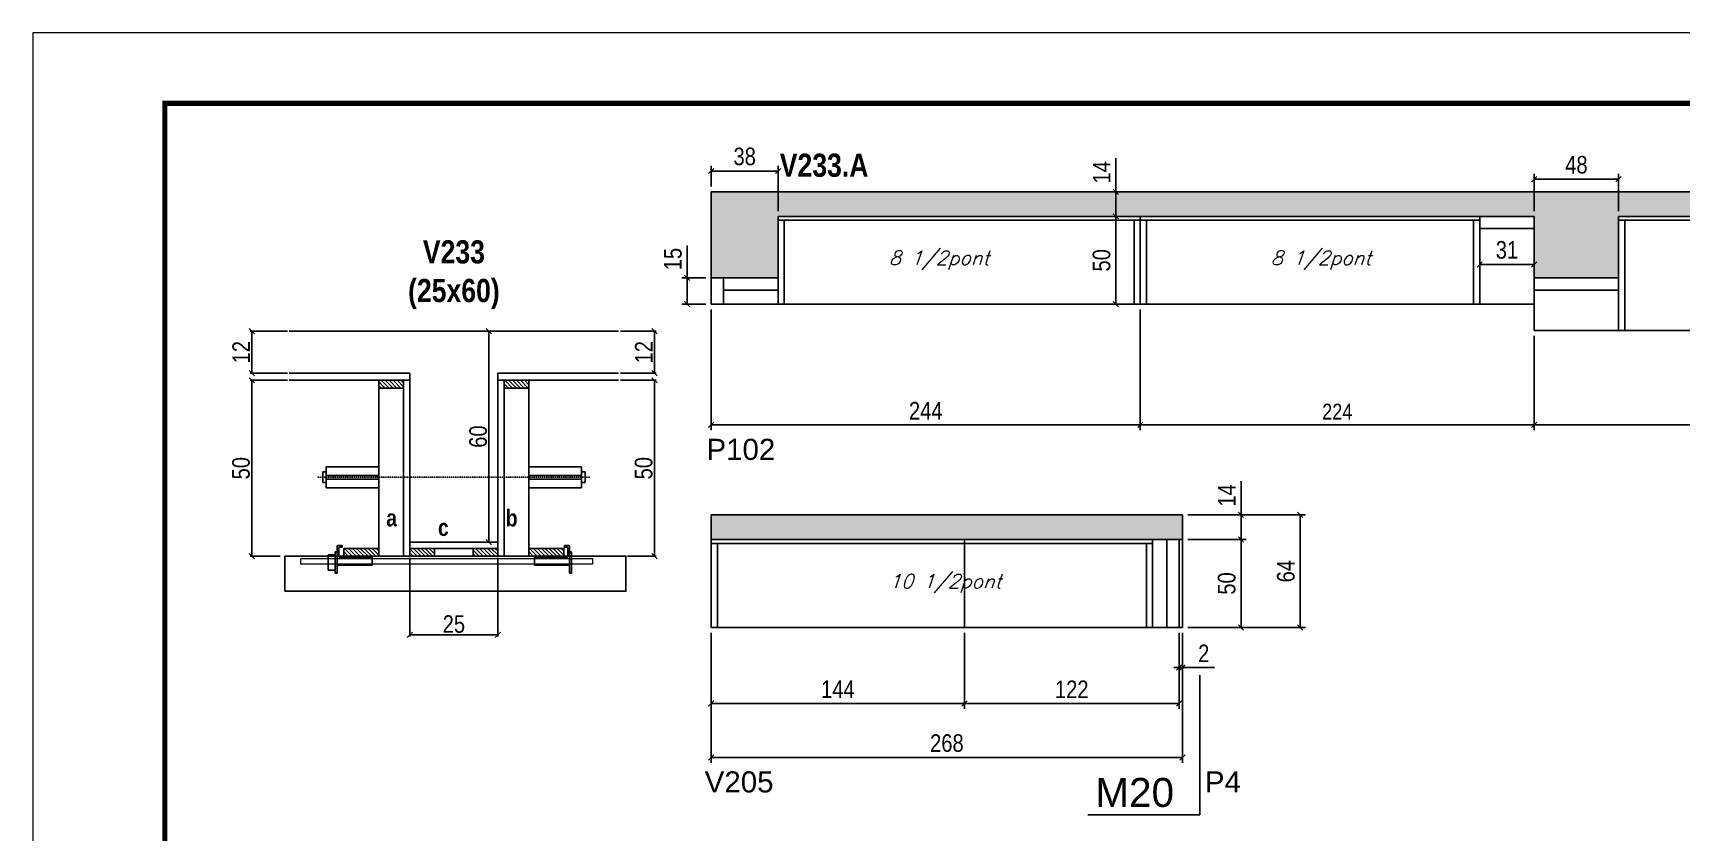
# Model space of a CAD drawing. Extents: x 2603 to 22413, y 1253 to 30260.
# Drawn here: x 7358 to 8295, y 17929 to 18383 of the extents above; entities that cross this region are included whole.
import ezdxf

# ---------------------------------------------------------------- set-up
doc = ezdxf.new("R2010")
doc.units = 0
doc.linetypes.add('DASHED', pattern=[0.75, 0.5, -0.25])
doc.linetypes.add('HIDDEN', pattern=[0.375, 0.25, -0.125])
for name, color, linetype in [('5', 5, 'Continuous'), ('barrote', 251, 'Continuous'), ('COTA', 241, 'Continuous'), ('detalhes', 4, 'Continuous'), ('NOMENCLATURA', 7, 'Continuous'), ('Painéis', 200, 'Continuous'), ('presilha', 1, 'Continuous'), ('SARR_2.2x10', 60, 'Continuous'), ('SARR_2.2x7', 40, 'Continuous'), ('SARR_3.5x7', 81, 'Continuous'), ('TENSOR', 3, 'Continuous'), ('texto', 7, 'Continuous')]:
    doc.layers.add(name, color=color, linetype=linetype)
for name, color, linetype, lineweight in [('CONCRETO', 251, 'Continuous', 25), ('Folhas', 255, 'Continuous', 9), ('SARRAFO DE PRESSAO', 251, 'DASHED', 9), ('SCO-___-LAJ', 2, 'Continuous', 0)]:
    doc.layers.add(name, color=color, linetype=linetype, lineweight=lineweight)
doc.styles.add('COTA TECNICA', font='techl___.ttf', dxfattribs={"height": 10})
doc.styles.add('COTA TECNICA 2X', font='techl___.ttf', dxfattribs={"height": 10})
doc.styles.add('COTA TECNICA-50', font='techl___.ttf', dxfattribs={"height": 9})
doc.styles.add('Romans', font='romans.shx')
doc.styles.get("Standard").update_dxf_attribs({"font": 'arial.ttf'})
doc.styles.add('TECNICA', font='techb___.ttf', dxfattribs={"height": 10})
doc.dimstyles.new('COTA PAINEL-50', dxfattribs={"dimtxt": 9, "dimasz": 3, "dimexe": 3, "dimexo": 3, "dimgap": 3, "dimtad": 1, "dimdec": 1, "dimzin": 12, "dimdsep": 46, "dimtxsty": 'COTA TECNICA-50', "dimblk1": 'OBLIQUE', "dimblk2": 'OBLIQUE', "dimsah": 1, "dimcen": 0.9, "dimclrd": 4, "dimclre": 4, "dimclrt": 240, "dimadec": 1, "dimazin": 3, "dimtfac": 1, "dimtdec": 1, "dimtmove": 0, "dimatfit": 3, "dimfxl": 1, "dimtolj": 1, "dimtzin": 12, "dimarcsym": 0})
doc.dimstyles.new('PAINEL', dxfattribs={"dimtxt": 10, "dimasz": 3, "dimexe": 3, "dimexo": 3, "dimgap": 3, "dimtad": 1, "dimdec": 1, "dimzin": 12, "dimdsep": 46, "dimtxsty": 'COTA TECNICA', "dimblk1": 'OBLIQUE', "dimblk2": 'OBLIQUE', "dimsah": 1, "dimcen": 0.9, "dimclrd": 4, "dimclre": 4, "dimclrt": 240, "dimadec": 1, "dimazin": 3, "dimtfac": 1, "dimtdec": 1, "dimtmove": 0, "dimatfit": 3, "dimfxl": 1, "dimtolj": 1, "dimtzin": 12, "dimarcsym": 0})
doc.dimstyles.new('SECAO', dxfattribs={"dimscale": 0.333333, "dimtxt": 5, "dimasz": 9, "dimexe": 3, "dimexo": 3, "dimgap": 3, "dimtad": 1, "dimdec": 1, "dimlfac": 0.5, "dimzin": 12, "dimdsep": 46, "dimtxsty": 'COTA TECNICA 2X', "dimblk1": 'OBLIQUE', "dimblk2": 'OBLIQUE', "dimsah": 1, "dimcen": 0.9, "dimclrd": 4, "dimclre": 4, "dimclrt": 240, "dimadec": 1, "dimazin": 3, "dimtfac": 1, "dimtdec": 1, "dimtmove": 0, "dimatfit": 3, "dimfxl": 1, "dimtolj": 1, "dimtzin": 12, "dimarcsym": 0})

# ---------------------------------------------------------------- blocks, each defined once
blk = doc.blocks.new('9999999999')
at = {"layer": 'Folhas'}
blk.add_lwpolyline([(98138.98, 34190.21), (99623.98, 34190.21), (99623.98, 35240.21), (98138.98, 35240.21)], close=True, dxfattribs=at)
at = {"layer": 'Folhas', "color": 30, "const_width": 3}
blk.add_lwpolyline([(98213.98, 34230.21), (99583.98, 34230.21), (99583.98, 35200.21), (98213.98, 35200.21)], close=True, dxfattribs=at)
blk = doc.blocks.new('PRESILHA METÁLICA 1')
at = {"layer": 'presilha'}
for p, q in [((6, 15.5), (7.5, 15.5)), ((6, -2.5), (6, 15.5)), ((7.5, 10.6), (7.5, 19.9)), ((7.5, 15.5), (7.5, -2.5)), ((12, 21), (8.6, 21)), ((9, 11.6), (9, 18.9)), ((12, 19.5), (9.6, 19.5)), ((12, 21), (12, 19.5)), ((0, 13), (6, 13)), ((0, 13), (0, 0)), ((6, 0), (0, 0)), ((6, 13), (6, 0)), ((37.5, 4.1), (7.5, 4.1)), ((37.5, 11), (9.6, 11)), ((37.5, 11), (37.5, 4.1)), ((7.5, -2.5), (6, -2.5))]:
    blk.add_line(p, q, dxfattribs=at)
for centre, radius, start, end in [((8.6, 19.9), 1.14, 90, 180), ((9.6, 18.9), 0.57, 90, 180), ((9.6, 11.6), 0.57, 180, 270)]:
    blk.add_arc(centre, radius, start, end, dxfattribs=at)
blk = doc.blocks.new('PRESILHA METÁLICA 2')
at = {"layer": 'presilha'}
for p, q in [((-5.2, 23.5), (-5.2, 22)), ((-5.2, 23.5), (-1.9, 23.5)), ((-5.2, 22), (-2.8, 22)), ((-2.2, 14.1), (-2.2, 21.4)), ((0.8, 18), (-0.8, 18)), ((-0.8, 18), (-0.8, 0)), ((-0.8, 14.6), (-0.8, 22.4)), ((0.8, 0), (0.8, 18)), ((-30.8, 13.5), (-30.8, 6.6)), ((-30.8, 13.5), (-2.8, 13.5)), ((-30.8, 6.6), (-0.8, 6.6)), ((-0.8, 0), (0.8, 0))]:
    blk.add_line(p, q, dxfattribs=at)
for centre, radius, start, end in [((-2.8, 21.4), 0.57, 0, 90), ((-2.8, 14.1), 0.57, 270, 0), ((-1.9, 22.4), 1.14, 0, 90)]:
    blk.add_arc(centre, radius, start, end, dxfattribs=at)
blk = doc.blocks.new('_Oblique')
at = {"color": 0, "linetype": 'ByBlock', "lineweight": -2}
blk.add_line((-0.5, -0.5), (0.5, 0.5), dxfattribs=at)
blk = doc.blocks.new('*D376')
at = {"layer": 'COTA', "color": 4, "lineweight": -2, "transparency": 16777216}
for p, q in [((7692.05, 18185.8), (7712.4, 18185.8)), ((7711.4, 18185.8), (7711.4, 18085.8)), ((7696.16, 18085.8), (7712.4, 18085.8))]:
    blk.add_line(p, q, dxfattribs=at)
at = {"layer": 'Defpoints', "color": 0, "transparency": 16777216}
for p in [(7691.05, 18185.8), (7695.16, 18085.8), (7711.4, 18085.8)]:
    blk.add_point(p, dxfattribs=at)
at = {"layer": 'COTA', "color": 4, "lineweight": -2, "transparency": 16777216, "xscale": 3, "yscale": 3, "zscale": 3}
for p, rotation in [((7711.4, 18185.8), 90), ((7711.4, 18085.8), 270)]:
    blk.add_blockref('_Oblique', p, dxfattribs=dict(at, rotation=rotation))
at = {"layer": 'COTA', "color": 240, "transparency": 16777216, "insert": (7705.29, 18135.8), "char_height": 10, "attachment_point": 5, "rotation": 90, "style": 'COTA TECNICA 2X'}
blk.add_mtext('\\A1;50', dxfattribs=at)
blk = doc.blocks.new('*D377')
at = {"layer": 'COTA', "color": 4, "lineweight": -2, "transparency": 16777216}
for p, q in [((7692.05, 18213.8), (7712.4, 18213.8)), ((7711.4, 18189.8), (7711.4, 18213.8)), ((7692.05, 18189.8), (7712.4, 18189.8))]:
    blk.add_line(p, q, dxfattribs=at)
at = {"layer": 'Defpoints', "color": 0, "transparency": 16777216}
for p in [(7691.05, 18213.8), (7711.4, 18213.8), (7691.05, 18189.8)]:
    blk.add_point(p, dxfattribs=at)
at = {"layer": 'COTA', "color": 4, "lineweight": -2, "transparency": 16777216, "xscale": 3, "yscale": 3, "zscale": 3}
for p, rotation in [((7711.4, 18213.8), 90), ((7711.4, 18189.8), 270)]:
    blk.add_blockref('_Oblique', p, dxfattribs=dict(at, rotation=rotation))
at = {"layer": 'COTA', "color": 240, "transparency": 16777216, "insert": (7705.34, 18201.8), "char_height": 10, "attachment_point": 5, "rotation": 90, "style": 'COTA TECNICA 2X'}
blk.add_mtext('\\A1;12', dxfattribs=at)
blk = doc.blocks.new('*D378')
at = {"layer": 'COTA', "color": 4, "lineweight": -2, "transparency": 16777216}
for p, q in [((7502.65, 18185.8), (7481.43, 18185.8)), ((7482.43, 18185.8), (7482.43, 18085.8)), ((7498.54, 18085.8), (7481.43, 18085.8))]:
    blk.add_line(p, q, dxfattribs=at)
at = {"layer": 'Defpoints', "color": 0, "transparency": 16777216}
for p in [(7503.65, 18185.8), (7482.43, 18085.8), (7499.54, 18085.8)]:
    blk.add_point(p, dxfattribs=at)
at = {"layer": 'COTA', "color": 4, "lineweight": -2, "transparency": 16777216, "xscale": 3, "yscale": 3, "zscale": 3}
for p, rotation in [((7482.43, 18185.8), 90), ((7482.43, 18085.8), 270)]:
    blk.add_blockref('_Oblique', p, dxfattribs=dict(at, rotation=rotation))
at = {"layer": 'COTA', "color": 240, "transparency": 16777216, "insert": (7476.32, 18135.8), "char_height": 10, "attachment_point": 5, "rotation": 90, "style": 'COTA TECNICA 2X'}
blk.add_mtext('\\A1;50', dxfattribs=at)
blk = doc.blocks.new('*D2151')
at = {"layer": 'COTA', "color": 4, "lineweight": -2, "transparency": 16777216}
for p, q in [((7621.35, 18213.8), (7616.28, 18213.8)), ((7617.28, 18093.8), (7617.28, 18213.8)), ((7621.35, 18093.8), (7616.28, 18093.8))]:
    blk.add_line(p, q, dxfattribs=at)
at = {"layer": 'Defpoints', "color": 0, "transparency": 16777216}
for p in [(7617.28, 18213.8), (7622.35, 18213.8), (7622.35, 18093.8)]:
    blk.add_point(p, dxfattribs=at)
at = {"layer": 'COTA', "color": 4, "lineweight": -2, "transparency": 16777216, "xscale": 3, "yscale": 3, "zscale": 3}
for p, rotation in [((7617.28, 18213.8), 90), ((7617.28, 18093.8), 270)]:
    blk.add_blockref('_Oblique', p, dxfattribs=dict(at, rotation=rotation))
at = {"layer": 'COTA', "color": 240, "transparency": 16777216, "insert": (7611.18, 18153.8), "char_height": 10, "attachment_point": 5, "rotation": 90, "style": 'COTA TECNICA 2X'}
blk.add_mtext('\\A1;60', dxfattribs=at)
blk = doc.blocks.new('*D2152')
at = {"layer": 'COTA', "color": 4, "lineweight": -2, "transparency": 16777216}
for p, q in [((7502.65, 18213.8), (7481.43, 18213.8)), ((7482.43, 18189.8), (7482.43, 18213.8)), ((7502.65, 18189.8), (7481.43, 18189.8))]:
    blk.add_line(p, q, dxfattribs=at)
at = {"layer": 'Defpoints', "color": 0, "transparency": 16777216}
for p in [(7482.43, 18213.8), (7503.65, 18213.8), (7503.65, 18189.8)]:
    blk.add_point(p, dxfattribs=at)
at = {"layer": 'COTA', "color": 4, "lineweight": -2, "transparency": 16777216, "xscale": 3, "yscale": 3, "zscale": 3}
for p, rotation in [((7482.43, 18213.8), 90), ((7482.43, 18189.8), 270)]:
    blk.add_blockref('_Oblique', p, dxfattribs=dict(at, rotation=rotation))
at = {"layer": 'COTA', "color": 240, "transparency": 16777216, "insert": (7476.37, 18201.8), "char_height": 10, "attachment_point": 5, "rotation": 90, "style": 'COTA TECNICA 2X'}
blk.add_mtext('\\A1;12', dxfattribs=at)
blk = doc.blocks.new('*D2153')
at = {"layer": 'COTA', "color": 4, "lineweight": -2, "transparency": 16777216}
for p, q in [((7572.35, 18084.8), (7572.35, 18039.98)), ((7622.35, 18084.8), (7622.35, 18039.98)), ((7572.35, 18040.98), (7622.35, 18040.98))]:
    blk.add_line(p, q, dxfattribs=at)
at = {"layer": 'Defpoints', "color": 0, "transparency": 16777216}
for p in [(7572.35, 18085.8), (7622.35, 18085.8), (7622.35, 18040.98)]:
    blk.add_point(p, dxfattribs=at)
at = {"layer": 'COTA', "color": 4, "lineweight": -2, "transparency": 16777216, "xscale": 3, "yscale": 3, "zscale": 3, "rotation": 180}
blk.add_blockref('_Oblique', (7572.35, 18040.98), dxfattribs=at)
at = {"layer": 'COTA', "color": 4, "lineweight": -2, "transparency": 16777216, "xscale": 3, "yscale": 3, "zscale": 3}
blk.add_blockref('_Oblique', (7622.35, 18040.98), dxfattribs=at)
at = {"layer": 'COTA', "color": 240, "transparency": 16777216, "insert": (7597.35, 18047.09), "char_height": 10, "attachment_point": 5, "style": 'COTA TECNICA 2X'}
blk.add_mtext('\\A1;25', dxfattribs=at)
blk = doc.blocks.new('*D373')
at = {"layer": 'COTA', "color": 4, "linetype": 'ByBlock', "lineweight": -2, "transparency": 16777216}
for p, q in [((7987.71, 18226.08), (7987.71, 18157.43)), ((8211.71, 18211.08), (8211.71, 18157.43)), ((7987.71, 18160.43), (8211.71, 18160.43))]:
    blk.add_line(p, q, dxfattribs=at)
at = {"layer": 'Defpoints', "color": 0, "linetype": 'ByBlock', "transparency": 16777216}
for p in [(7987.71, 18229.08), (8211.71, 18214.08), (8211.71, 18160.43)]:
    blk.add_point(p, dxfattribs=at)
at = {"layer": 'COTA', "color": 4, "linetype": 'ByBlock', "lineweight": -2, "transparency": 16777216, "xscale": 3, "yscale": 3, "zscale": 3, "rotation": 180}
blk.add_blockref('_Oblique', (7987.71, 18160.43), dxfattribs=at)
at = {"layer": 'COTA', "color": 4, "linetype": 'ByBlock', "lineweight": -2, "transparency": 16777216, "xscale": 3, "yscale": 3, "zscale": 3}
blk.add_blockref('_Oblique', (8211.71, 18160.43), dxfattribs=at)
at = {"layer": 'COTA', "color": 240, "linetype": 'ByBlock', "transparency": 16777216, "insert": (8099.71, 18167.99), "char_height": 9, "attachment_point": 5, "style": 'COTA TECNICA-50'}
blk.add_mtext('\\A1;224', dxfattribs=at)
blk = doc.blocks.new('*D2126')
at = {"layer": 'COTA', "color": 4, "linetype": 'ByBlock', "lineweight": -2, "transparency": 16777216}
for p, q in [((7743.71, 18226.08), (7743.71, 18157.43)), ((7987.71, 18226.08), (7987.71, 18157.43)), ((7987.71, 18160.43), (7743.71, 18160.43))]:
    blk.add_line(p, q, dxfattribs=at)
at = {"layer": 'Defpoints', "color": 0, "linetype": 'ByBlock', "transparency": 16777216}
for p in [(7743.71, 18229.08), (7987.71, 18229.08), (7743.71, 18160.43)]:
    blk.add_point(p, dxfattribs=at)
at = {"layer": 'COTA', "color": 4, "linetype": 'ByBlock', "lineweight": -2, "transparency": 16777216, "xscale": 3, "yscale": 3, "zscale": 3, "rotation": 180}
blk.add_blockref('_Oblique', (7743.71, 18160.43), dxfattribs=at)
at = {"layer": 'COTA', "color": 4, "linetype": 'ByBlock', "lineweight": -2, "transparency": 16777216, "xscale": 3, "yscale": 3, "zscale": 3}
blk.add_blockref('_Oblique', (7987.71, 18160.43), dxfattribs=at)
at = {"layer": 'COTA', "color": 240, "linetype": 'ByBlock', "transparency": 16777216, "insert": (7865.71, 18168.5), "char_height": 10, "attachment_point": 5, "style": 'COTA TECNICA'}
blk.add_mtext('\\A1;244', dxfattribs=at)
blk = doc.blocks.new('*D2127')
at = {"layer": 'COTA', "color": 4, "linetype": 'ByBlock', "lineweight": -2, "transparency": 16777216}
for p, q in [((7730.05, 18244.08), (7730.05, 18262.46)), ((7740.71, 18244.08), (7727.05, 18244.08)), ((7730.05, 18229.08), (7730.05, 18244.08)), ((7740.71, 18229.08), (7727.05, 18229.08))]:
    blk.add_line(p, q, dxfattribs=at)
at = {"layer": 'Defpoints', "color": 0, "linetype": 'ByBlock', "transparency": 16777216}
for p in [(7730.05, 18244.08), (7743.71, 18244.08), (7743.71, 18229.08)]:
    blk.add_point(p, dxfattribs=at)
at = {"layer": 'COTA', "color": 4, "linetype": 'ByBlock', "lineweight": -2, "transparency": 16777216, "xscale": 3, "yscale": 3, "zscale": 3}
for p, rotation in [((7730.05, 18244.08), 90), ((7730.05, 18229.08), 270)]:
    blk.add_blockref('_Oblique', p, dxfattribs=dict(at, rotation=rotation))
at = {"layer": 'COTA', "color": 240, "linetype": 'ByBlock', "transparency": 16777216, "insert": (7721.94, 18254.77), "char_height": 10, "attachment_point": 5, "rotation": 90, "style": 'COTA TECNICA'}
blk.add_mtext('\\A1;15', dxfattribs=at)
blk = doc.blocks.new('*D2128')
at = {"layer": 'COTA', "color": 4, "linetype": 'ByBlock', "lineweight": -2, "transparency": 16777216}
for p, q in [((8211.71, 18211.08), (8211.71, 18157.43)), ((8455.71, 18211.08), (8455.71, 18157.43)), ((8455.71, 18160.43), (8211.71, 18160.43))]:
    blk.add_line(p, q, dxfattribs=at)
at = {"layer": 'Defpoints', "color": 0, "linetype": 'ByBlock', "transparency": 16777216}
for p in [(8211.71, 18214.08), (8455.71, 18214.08), (8211.71, 18160.43)]:
    blk.add_point(p, dxfattribs=at)
at = {"layer": 'COTA', "color": 4, "linetype": 'ByBlock', "lineweight": -2, "transparency": 16777216, "xscale": 3, "yscale": 3, "zscale": 3, "rotation": 180}
blk.add_blockref('_Oblique', (8211.71, 18160.43), dxfattribs=at)
at = {"layer": 'COTA', "color": 4, "linetype": 'ByBlock', "lineweight": -2, "transparency": 16777216, "xscale": 3, "yscale": 3, "zscale": 3}
blk.add_blockref('_Oblique', (8455.71, 18160.43), dxfattribs=at)
at = {"layer": 'COTA', "color": 240, "linetype": 'ByBlock', "transparency": 16777216, "insert": (8333.71, 18168.5), "char_height": 10, "attachment_point": 5, "style": 'COTA TECNICA'}
blk.add_mtext('\\A1;244', dxfattribs=at)
blk = doc.blocks.new('*D2129')
at = {"layer": 'COTA', "color": 4, "linetype": 'ByBlock', "lineweight": -2, "transparency": 16777216}
for p, q in [((8180.71, 18251.73), (8211.71, 18251.73)), ((8180.71, 18251.08), (8180.71, 18248.73)), ((8211.71, 18251.08), (8211.71, 18248.73))]:
    blk.add_line(p, q, dxfattribs=at)
at = {"layer": 'Defpoints', "color": 0, "linetype": 'ByBlock', "transparency": 16777216}
for p in [(8180.71, 18254.08), (8211.71, 18254.08), (8211.71, 18251.73)]:
    blk.add_point(p, dxfattribs=at)
at = {"layer": 'COTA', "color": 4, "linetype": 'ByBlock', "lineweight": -2, "transparency": 16777216, "xscale": 3, "yscale": 3, "zscale": 3, "rotation": 180}
blk.add_blockref('_Oblique', (8180.71, 18251.73), dxfattribs=at)
at = {"layer": 'COTA', "color": 4, "linetype": 'ByBlock', "lineweight": -2, "transparency": 16777216, "xscale": 3, "yscale": 3, "zscale": 3}
blk.add_blockref('_Oblique', (8211.71, 18251.73), dxfattribs=at)
at = {"layer": 'COTA', "color": 240, "linetype": 'ByBlock', "transparency": 16777216, "insert": (8196.21, 18259.95), "char_height": 10, "attachment_point": 5, "style": 'COTA TECNICA'}
blk.add_mtext('\\A1;31', dxfattribs=at)
blk = doc.blocks.new('*D2130')
at = {"layer": 'COTA', "color": 4, "linetype": 'ByBlock', "lineweight": -2, "transparency": 16777216}
for p, q in [((8211.71, 18282.08), (8211.71, 18303.28)), ((8259.71, 18300.28), (8211.71, 18300.28)), ((8259.71, 18282.08), (8259.71, 18303.28))]:
    blk.add_line(p, q, dxfattribs=at)
at = {"layer": 'Defpoints', "color": 0, "linetype": 'ByBlock', "transparency": 16777216}
for p in [(8211.71, 18300.28), (8211.71, 18279.08), (8259.71, 18279.08)]:
    blk.add_point(p, dxfattribs=at)
at = {"layer": 'COTA', "color": 4, "linetype": 'ByBlock', "lineweight": -2, "transparency": 16777216, "xscale": 3, "yscale": 3, "zscale": 3, "rotation": 180}
blk.add_blockref('_Oblique', (8211.71, 18300.28), dxfattribs=at)
at = {"layer": 'COTA', "color": 4, "linetype": 'ByBlock', "lineweight": -2, "transparency": 16777216, "xscale": 3, "yscale": 3, "zscale": 3}
blk.add_blockref('_Oblique', (8259.71, 18300.28), dxfattribs=at)
at = {"layer": 'COTA', "color": 240, "linetype": 'ByBlock', "transparency": 16777216, "insert": (8235.71, 18308.38), "char_height": 10, "attachment_point": 5, "style": 'COTA TECNICA'}
blk.add_mtext('\\A1;48', dxfattribs=at)
blk = doc.blocks.new('*D2131')
at = {"layer": 'COTA', "color": 4, "linetype": 'ByBlock', "lineweight": -2, "transparency": 16777216}
for p, q in [((7743.71, 18296.08), (7743.71, 18307.88)), ((7781.71, 18304.88), (7743.71, 18304.88)), ((7781.71, 18282.08), (7781.71, 18307.88))]:
    blk.add_line(p, q, dxfattribs=at)
at = {"layer": 'Defpoints', "color": 0, "linetype": 'ByBlock', "transparency": 16777216}
for p in [(7743.71, 18304.88), (7743.71, 18293.08), (7781.71, 18279.08)]:
    blk.add_point(p, dxfattribs=at)
at = {"layer": 'COTA', "color": 4, "linetype": 'ByBlock', "lineweight": -2, "transparency": 16777216, "xscale": 3, "yscale": 3, "zscale": 3, "rotation": 180}
blk.add_blockref('_Oblique', (7743.71, 18304.88), dxfattribs=at)
at = {"layer": 'COTA', "color": 4, "linetype": 'ByBlock', "lineweight": -2, "transparency": 16777216, "xscale": 3, "yscale": 3, "zscale": 3}
blk.add_blockref('_Oblique', (7781.71, 18304.88), dxfattribs=at)
at = {"layer": 'COTA', "color": 240, "linetype": 'ByBlock', "transparency": 16777216, "insert": (7762.71, 18313.12), "char_height": 10, "attachment_point": 5, "style": 'COTA TECNICA'}
blk.add_mtext('\\A1;38', dxfattribs=at)
blk = doc.blocks.new('*D2139')
at = {"layer": 'COTA', "color": 4, "linetype": 'ByBlock', "lineweight": -2, "transparency": 16777216}
for p, q in [((7743.71, 18042.23), (7743.71, 17968.24)), ((8011.71, 18042.23), (8011.71, 17968.24)), ((7743.71, 17971.24), (8011.71, 17971.24))]:
    blk.add_line(p, q, dxfattribs=at)
at = {"layer": 'Defpoints', "color": 0, "linetype": 'ByBlock', "transparency": 16777216}
for p in [(7743.71, 18045.23), (8011.71, 18045.23), (8011.71, 17971.24)]:
    blk.add_point(p, dxfattribs=at)
at = {"layer": 'COTA', "color": 4, "linetype": 'ByBlock', "lineweight": -2, "transparency": 16777216, "xscale": 3, "yscale": 3, "zscale": 3, "rotation": 180}
blk.add_blockref('_Oblique', (7743.71, 17971.24), dxfattribs=at)
at = {"layer": 'COTA', "color": 4, "linetype": 'ByBlock', "lineweight": -2, "transparency": 16777216, "xscale": 3, "yscale": 3, "zscale": 3}
blk.add_blockref('_Oblique', (8011.71, 17971.24), dxfattribs=at)
at = {"layer": 'COTA', "color": 240, "linetype": 'ByBlock', "transparency": 16777216, "insert": (7877.71, 17979.37), "char_height": 10, "attachment_point": 5, "style": 'COTA TECNICA'}
blk.add_mtext('\\A1;268', dxfattribs=at)
blk = doc.blocks.new('*D2140')
at = {"layer": 'COTA', "color": 4, "linetype": 'ByBlock', "lineweight": -2, "transparency": 16777216}
for p, q in [((8009.71, 18042.23), (8009.71, 18019.47)), ((8011.71, 18042.23), (8011.71, 18019.47)), ((8009.71, 18022.47), (8006.71, 18022.47)), ((8009.71, 18022.47), (8011.71, 18022.47)), ((8011.71, 18022.47), (8029.82, 18022.47))]:
    blk.add_line(p, q, dxfattribs=at)
at = {"layer": 'Defpoints', "color": 0, "linetype": 'ByBlock', "transparency": 16777216}
for p in [(8009.71, 18045.23), (8011.71, 18045.23), (8011.71, 18022.47)]:
    blk.add_point(p, dxfattribs=at)
at = {"layer": 'COTA', "color": 4, "linetype": 'ByBlock', "lineweight": -2, "transparency": 16777216, "xscale": 3, "yscale": 3, "zscale": 3}
blk.add_blockref('_Oblique', (8009.71, 18022.47), dxfattribs=at)
at = {"layer": 'COTA', "color": 4, "linetype": 'ByBlock', "lineweight": -2, "transparency": 16777216, "xscale": 3, "yscale": 3, "zscale": 3, "rotation": 180}
blk.add_blockref('_Oblique', (8011.71, 18022.47), dxfattribs=at)
at = {"layer": 'COTA', "color": 240, "linetype": 'ByBlock', "transparency": 16777216, "insert": (8023.77, 18030.47), "char_height": 10, "attachment_point": 5, "style": 'COTA TECNICA'}
blk.add_mtext('\\A1;2', dxfattribs=at)
blk = doc.blocks.new('*D2093')
at = {"layer": 'COTA', "color": 4, "linetype": 'ByBlock', "lineweight": -2, "transparency": 16777216}
for p, q in [((7743.71, 18042.23), (7743.71, 17998.98)), ((7887.71, 18042.23), (7887.71, 17998.98)), ((7743.71, 18001.98), (7887.71, 18001.98))]:
    blk.add_line(p, q, dxfattribs=at)
at = {"layer": 'Defpoints', "color": 0, "linetype": 'ByBlock', "transparency": 16777216}
for p in [(7743.71, 18045.23), (7887.71, 18045.23), (7887.71, 18001.98)]:
    blk.add_point(p, dxfattribs=at)
at = {"layer": 'COTA', "color": 4, "linetype": 'ByBlock', "lineweight": -2, "transparency": 16777216, "xscale": 3, "yscale": 3, "zscale": 3, "rotation": 180}
blk.add_blockref('_Oblique', (7743.71, 18001.98), dxfattribs=at)
at = {"layer": 'COTA', "color": 4, "linetype": 'ByBlock', "lineweight": -2, "transparency": 16777216, "xscale": 3, "yscale": 3, "zscale": 3}
blk.add_blockref('_Oblique', (7887.71, 18001.98), dxfattribs=at)
at = {"layer": 'COTA', "color": 240, "linetype": 'ByBlock', "transparency": 16777216, "insert": (7815.71, 18010.05), "char_height": 10, "attachment_point": 5, "style": 'COTA TECNICA'}
blk.add_mtext('\\A1;144', dxfattribs=at)
blk = doc.blocks.new('*D2094')
at = {"layer": 'COTA', "color": 4, "linetype": 'ByBlock', "lineweight": -2, "transparency": 16777216}
for p, q in [((7887.71, 18042.23), (7887.71, 17998.98)), ((8009.71, 18042.23), (8009.71, 17998.98)), ((7887.71, 18001.98), (8009.71, 18001.98))]:
    blk.add_line(p, q, dxfattribs=at)
at = {"layer": 'Defpoints', "color": 0, "linetype": 'ByBlock', "transparency": 16777216}
for p in [(7887.71, 18045.23), (8009.71, 18045.23), (8009.71, 18001.98)]:
    blk.add_point(p, dxfattribs=at)
at = {"layer": 'COTA', "color": 4, "linetype": 'ByBlock', "lineweight": -2, "transparency": 16777216, "xscale": 3, "yscale": 3, "zscale": 3, "rotation": 180}
blk.add_blockref('_Oblique', (7887.71, 18001.98), dxfattribs=at)
at = {"layer": 'COTA', "color": 4, "linetype": 'ByBlock', "lineweight": -2, "transparency": 16777216, "xscale": 3, "yscale": 3, "zscale": 3}
blk.add_blockref('_Oblique', (8009.71, 18001.98), dxfattribs=at)
at = {"layer": 'COTA', "color": 240, "linetype": 'ByBlock', "transparency": 16777216, "insert": (7948.71, 18010.03), "char_height": 10, "attachment_point": 5, "style": 'COTA TECNICA'}
blk.add_mtext('\\A1;122', dxfattribs=at)
blk = doc.blocks.new('*D2095')
at = {"layer": 'COTA', "color": 4, "linetype": 'ByBlock', "lineweight": -2, "transparency": 16777216}
for p, q in [((7984.71, 18279.08), (7970.81, 18279.08)), ((7973.81, 18279.08), (7973.81, 18229.08)), ((7984.71, 18229.08), (7970.81, 18229.08))]:
    blk.add_line(p, q, dxfattribs=at)
at = {"layer": 'Defpoints', "color": 0, "linetype": 'ByBlock', "transparency": 16777216}
for p in [(7987.71, 18279.08), (7973.81, 18229.08), (7987.71, 18229.08)]:
    blk.add_point(p, dxfattribs=at)
at = {"layer": 'COTA', "color": 4, "linetype": 'ByBlock', "lineweight": -2, "transparency": 16777216, "xscale": 3, "yscale": 3, "zscale": 3}
for p, rotation in [((7973.81, 18279.08), 90), ((7973.81, 18229.08), 270)]:
    blk.add_blockref('_Oblique', p, dxfattribs=dict(at, rotation=rotation))
at = {"layer": 'COTA', "color": 240, "linetype": 'ByBlock', "transparency": 16777216, "insert": (7965.7, 18254.08), "char_height": 10, "attachment_point": 5, "rotation": 90, "style": 'COTA TECNICA'}
blk.add_mtext('\\A1;50', dxfattribs=at)
blk = doc.blocks.new('*D2096')
at = {"layer": 'COTA', "color": 4, "linetype": 'ByBlock', "lineweight": -2, "transparency": 16777216}
for p, q in [((8014.71, 18095.23), (8047.98, 18095.23)), ((8044.98, 18095.23), (8044.98, 18045.23)), ((8014.71, 18045.23), (8047.98, 18045.23))]:
    blk.add_line(p, q, dxfattribs=at)
at = {"layer": 'Defpoints', "color": 0, "linetype": 'ByBlock', "transparency": 16777216}
for p in [(8011.71, 18095.23), (8011.71, 18045.23), (8044.98, 18045.23)]:
    blk.add_point(p, dxfattribs=at)
at = {"layer": 'COTA', "color": 4, "linetype": 'ByBlock', "lineweight": -2, "transparency": 16777216, "xscale": 3, "yscale": 3, "zscale": 3}
for p, rotation in [((8044.98, 18095.23), 90), ((8044.98, 18045.23), 270)]:
    blk.add_blockref('_Oblique', p, dxfattribs=dict(at, rotation=rotation))
at = {"layer": 'COTA', "color": 240, "linetype": 'ByBlock', "transparency": 16777216, "insert": (8036.87, 18070.23), "char_height": 10, "attachment_point": 5, "rotation": 90, "style": 'COTA TECNICA'}
blk.add_mtext('\\A1;50', dxfattribs=at)
blk = doc.blocks.new('*D2097')
at = {"layer": 'COTA', "color": 4, "linetype": 'ByBlock', "lineweight": -2, "transparency": 16777216}
for p, q in [((8044.98, 18109.23), (8044.98, 18128.35)), ((8014.71, 18109.23), (8047.98, 18109.23)), ((8044.98, 18095.23), (8044.98, 18109.23)), ((8014.71, 18095.23), (8047.98, 18095.23))]:
    blk.add_line(p, q, dxfattribs=at)
at = {"layer": 'Defpoints', "color": 0, "linetype": 'ByBlock', "transparency": 16777216}
for p in [(8011.71, 18109.23), (8044.98, 18109.23), (8011.71, 18095.23)]:
    blk.add_point(p, dxfattribs=at)
at = {"layer": 'COTA', "color": 4, "linetype": 'ByBlock', "lineweight": -2, "transparency": 16777216, "xscale": 3, "yscale": 3, "zscale": 3}
for p, rotation in [((8044.98, 18109.23), 90), ((8044.98, 18095.23), 270)]:
    blk.add_blockref('_Oblique', p, dxfattribs=dict(at, rotation=rotation))
at = {"layer": 'COTA', "color": 240, "linetype": 'ByBlock', "transparency": 16777216, "insert": (8036.91, 18120.29), "char_height": 10, "attachment_point": 5, "rotation": 90, "style": 'COTA TECNICA'}
blk.add_mtext('\\A1;14', dxfattribs=at)
blk = doc.blocks.new('*D2098')
at = {"layer": 'COTA', "color": 4, "linetype": 'ByBlock', "lineweight": -2, "transparency": 16777216}
for p, q in [((8014.71, 18109.23), (8081.58, 18109.23)), ((8078.58, 18045.23), (8078.58, 18109.23)), ((8014.71, 18045.23), (8081.58, 18045.23))]:
    blk.add_line(p, q, dxfattribs=at)
at = {"layer": 'Defpoints', "color": 0, "linetype": 'ByBlock', "transparency": 16777216}
for p in [(8011.71, 18109.23), (8078.58, 18109.23), (8011.71, 18045.23)]:
    blk.add_point(p, dxfattribs=at)
at = {"layer": 'COTA', "color": 4, "linetype": 'ByBlock', "lineweight": -2, "transparency": 16777216, "xscale": 3, "yscale": 3, "zscale": 3}
for p, rotation in [((8078.58, 18109.23), 90), ((8078.58, 18045.23), 270)]:
    blk.add_blockref('_Oblique', p, dxfattribs=dict(at, rotation=rotation))
at = {"layer": 'COTA', "color": 240, "linetype": 'ByBlock', "transparency": 16777216, "insert": (8070.48, 18077.23), "char_height": 10, "attachment_point": 5, "rotation": 90, "style": 'COTA TECNICA'}
blk.add_mtext('\\A1;64', dxfattribs=at)
blk = doc.blocks.new('*D1553')
at = {"layer": 'COTA', "color": 4, "linetype": 'ByBlock', "lineweight": -2, "transparency": 16777216}
for p, q in [((7973.81, 18293.08), (7973.81, 18312.2)), ((7984.71, 18293.08), (7970.81, 18293.08)), ((7973.81, 18279.08), (7973.81, 18293.08)), ((7984.71, 18279.08), (7970.81, 18279.08))]:
    blk.add_line(p, q, dxfattribs=at)
at = {"layer": 'Defpoints', "color": 0, "linetype": 'ByBlock', "transparency": 16777216}
for p in [(7973.81, 18293.08), (7987.71, 18293.08), (7987.71, 18279.08)]:
    blk.add_point(p, dxfattribs=at)
at = {"layer": 'COTA', "color": 4, "linetype": 'ByBlock', "lineweight": -2, "transparency": 16777216, "xscale": 3, "yscale": 3, "zscale": 3}
for p, rotation in [((7973.81, 18293.08), 90), ((7973.81, 18279.08), 270)]:
    blk.add_blockref('_Oblique', p, dxfattribs=dict(at, rotation=rotation))
at = {"layer": 'COTA', "color": 240, "linetype": 'ByBlock', "transparency": 16777216, "insert": (7965.74, 18304.14), "char_height": 10, "attachment_point": 5, "rotation": 90, "style": 'COTA TECNICA'}
blk.add_mtext('\\A1;14', dxfattribs=at)

msp = doc.modelspace()

# ---------------------------------------------------------------- hatches: boundary and pattern name
at = {"layer": 'COTA', "linetype": 'ByBlock'}
h = msp.add_hatch(dxfattribs=at)
h.set_pattern_fill('AR-CONC', color=256, scale=0.03)
h.set_pattern_definition([(50, (-126416.7612, -5341.776), (5.46554007, -0.47817257), [0.5715, -6.2865]), (355, (-126416.761, -5341.776), (-1.05730264, 5.73170536), [0.4572, -5.02921753]), (100.4514447, (-126416.306, -5341.816), (4.40823741, 5.25353256), [0.48570026, -5.34270734]), (46.1842, (-126416.761, -5340.252), (8.13237123, -1.26126984), [0.85725, -9.42975]), (96.6355576, (-126416.0835, -5340.357), (7.122124, 7.42278374), [0.7285507, -8.01406824]), (351.184151, (-126416.761, -5340.252), (7.122124, 7.42278374), [0.685799, -7.54379196]), (21, (-126415.9992, -5340.633), (4.54843174, -3.06795595), [0.5715, -6.2865]), (326, (-126415.999, -5340.633), (1.85406085, 5.52563898), [0.4572, -5.0292]), (71.451445, (-126415.62, -5340.889), (6.40249258, 2.45768307), [0.48570026, -5.34269813]), (37.5, (-126416.7612, -5341.776), (0.092658098, 2.536651166), [0, -4.96824, 0, -5.1054, 0, -5.04825]), (7.5, (-126416.7612, -5341.776), (2.004589875, 3.005417245), [0, -2.91084, 0, -4.85394, 0, -1.92405]), (327.5, (-126418.4605, -5341.776), (4.067717855, -0.17186232), [0, -1.905, 0, -5.9436, 0, -7.8867]), (317.5, (-126419.2225, -5341.776), (4.44387544, 0.76279473), [0, -2.4765, 0, -3.94716, 0, -5.6007])])
h.paths.add_polyline_path([(7743.71, 18293.08), (7743.71, 18244.08), (7781.71, 18244.08), (7781.71, 18279.08), (8211.71, 18279.08), (8211.71, 18244.08), (8259.71, 18244.08), (8259.71, 18279.08), (8719.71, 18279.08), (8719.71, 18229.08), (8746.71, 18229.08), (8746.71, 18293.08)])
h = msp.add_hatch(dxfattribs=at)
h.set_pattern_fill('AR-CONC', color=256, scale=0.03)
h.set_pattern_definition([(50, (-126426.7612, -5322.1335), (5.46554007, -0.47817257), [0.5715, -6.2865]), (355, (-126426.761, -5322.1335), (-1.05730264, 5.73170536), [0.4572, -5.02921753]), (100.4514447, (-126426.306, -5322.1733), (4.40823741, 5.25353256), [0.48570026, -5.34270734]), (46.1842, (-126426.761, -5320.6095), (8.13237123, -1.26126984), [0.85725, -9.42975]), (96.6355576, (-126426.0835, -5320.7146), (7.122124, 7.42278374), [0.7285507, -8.01406824]), (351.184151, (-126426.761, -5320.6095), (7.122124, 7.42278374), [0.685799, -7.54379196]), (21, (-126425.9992, -5320.9905), (4.54843174, -3.06795595), [0.5715, -6.2865]), (326, (-126425.999, -5320.9905), (1.85406085, 5.52563898), [0.4572, -5.0292]), (71.451445, (-126425.62, -5321.246), (6.40249258, 2.45768307), [0.48570026, -5.34269813]), (37.5, (-126426.7612, -5322.1335), (0.092658098, 2.536651166), [0, -4.96824, 0, -5.1054, 0, -5.04825]), (7.5, (-126426.7612, -5322.1335), (2.004589875, 3.005417245), [0, -2.91084, 0, -4.85394, 0, -1.92405]), (327.5, (-126428.4605, -5322.1335), (4.067717855, -0.17186232), [0, -1.905, 0, -5.9436, 0, -7.8867]), (317.5, (-126429.2225, -5322.1335), (4.44387544, 0.76279473), [0, -2.4765, 0, -3.94716, 0, -5.6007])])
h.paths.add_polyline_path([(7743.71, 18109.23), (7743.71, 18095.23), (8011.71, 18095.23), (8011.71, 18109.23)])
at = {"layer": 'SARR_2.2x10'}
h = msp.add_hatch(dxfattribs=at)
h.set_pattern_fill('ANSI31', color=256, scale=0.5, angle=90)
h.set_pattern_definition([(135, (40728.2898, -105426.3667), (-1.122532015, -1.122532015), [])])
h.paths.add_polyline_path([(7534.75, 18090.2), (7534.75, 18085.8), (7554.75, 18085.8), (7554.75, 18090.2)])
h = msp.add_hatch(dxfattribs=at)
h.set_pattern_fill('ANSI31', color=256, scale=0.5, angle=90)
h.set_pattern_definition([(135, (40833.4898, -105426.3667), (-1.122532015, -1.122532015), [])])
h.paths.add_polyline_path([(7639.95, 18090.2), (7639.95, 18085.8), (7659.95, 18085.8), (7659.95, 18090.2)])
at = {"layer": 'SARR_2.2x7'}
h = msp.add_hatch(dxfattribs=at)
h.set_pattern_fill('ANSI31', color=256, scale=0.5, angle=90)
h.set_pattern_definition([(135, (40722.2898, -105330.7667), (-1.122532015, -1.122532015), [])])
h.paths.add_polyline_path([(7568.75, 18185.8), (7568.75, 18181.4), (7554.75, 18181.4), (7554.75, 18185.8)])
h = msp.add_hatch(dxfattribs=at)
h.set_pattern_fill('ANSI31', color=256, scale=0.5, angle=90)
h.set_pattern_definition([(135, (40754.2898, -105330.7667), (-1.122532015, -1.122532015), [])])
h.paths.add_polyline_path([(7625.95, 18185.8), (7625.95, 18181.4), (7639.95, 18181.4), (7639.95, 18185.8)])
h = msp.add_hatch(dxfattribs=at)
h.set_pattern_fill('ANSI31', color=256, scale=0.5, angle=90)
h.set_pattern_definition([(135, (40807.8898, -105426.3667), (-1.122532015, -1.122532015), [])])
h.paths.add_polyline_path([(7586.35, 18085.8), (7586.35, 18090.2), (7572.35, 18090.2), (7572.35, 18085.8)])
h = msp.add_hatch(dxfattribs=at)
h.set_pattern_fill('ANSI31', color=256, scale=0.5, angle=90)
h.set_pattern_definition([(135, (40757.8898, -105426.3667), (-1.122532015, -1.122532015), [])])
h.paths.add_polyline_path([(7608.35, 18085.8), (7608.35, 18090.2), (7622.35, 18090.2), (7622.35, 18085.8)])

# ---------------------------------------------------------------- linework, layer by layer
at = {"ltscale": 3}
for p, q in [((7524.75, 18136.65), (7524.75, 18124.65)), ((7524.75, 18136.65), (7554.75, 18136.65)), ((7669.95, 18136.65), (7639.95, 18136.65)), ((7669.95, 18136.65), (7669.95, 18124.65)), ((7522.75, 18133.65), (7522.75, 18127.65)), ((7524.75, 18133.65), (7522.75, 18133.65)), ((7524.75, 18127.65), (7522.75, 18127.65)), ((7554.75, 18131.65), (7524.75, 18131.65)), ((7554.75, 18129.65), (7524.75, 18129.65)), ((7639.95, 18131.65), (7669.95, 18131.65)), ((7639.95, 18129.65), (7669.95, 18129.65)), ((7669.95, 18133.65), (7671.95, 18133.65)), ((7669.95, 18127.65), (7671.95, 18127.65)), ((7671.95, 18133.65), (7671.95, 18127.65)), ((7524.75, 18124.65), (7554.75, 18124.65)), ((7669.95, 18124.65), (7639.95, 18124.65))]:
    msp.add_line(p, q, dxfattribs=at)
at = {"layer": 'barrote'}
msp.add_lwpolyline([(7501.3, 18065.8), (7695.21, 18065.8), (7695.21, 18085.8), (7501.3, 18085.8)], close=True, dxfattribs=at)
at = {"layer": 'CONCRETO', "linetype": 'Continuous'}
msp.add_line((7503.65, 18213.8), (7691.05, 18213.8), dxfattribs=at)
at = {"layer": 'COTA', "linetype": 'ByBlock'}
for p, q in [((7743.71, 18293.08), (7743.71, 18244.08)), ((7743.71, 18293.08), (8746.71, 18293.08)), ((8180.71, 18229.08), (8180.71, 18279.08)), ((7743.71, 18095.23), (7743.71, 18109.23)), ((7743.71, 18109.23), (8011.71, 18109.23)), ((8011.71, 18109.23), (8011.71, 18095.23))]:
    msp.add_line(p, q, dxfattribs=at)
at = {"layer": 'detalhes', "color": 250}
msp.add_line((7501.3, 18065.8), (7501.3, 18085.8), dxfattribs=at)
at = {"layer": 'NOMENCLATURA', "linetype": 'Continuous'}
for p in [(8021.63, 18018.01), (7957.93, 17938.67)]:
    msp.add_line(p, (8021.63, 17938.67), dxfattribs=at)
at = {"layer": 'Painéis', "linetype": 'Continuous'}
for p, q in [((7781.71, 18279.08), (8211.71, 18279.08)), ((7781.71, 18244.08), (7781.71, 18279.08)), ((7987.71, 18229.08), (7987.71, 18279.08)), ((8211.71, 18214.08), (8211.71, 18279.08)), ((8259.71, 18279.08), (8719.71, 18279.08)), ((8259.71, 18244.08), (8259.71, 18279.08)), ((7743.71, 18229.08), (7743.71, 18244.08)), ((7743.71, 18244.08), (7781.71, 18244.08)), ((8211.71, 18244.08), (8259.71, 18244.08)), ((8211.71, 18229.08), (7743.71, 18229.08)), ((8746.71, 18214.08), (8211.71, 18214.08)), ((7743.71, 18095.23), (8011.71, 18095.23)), ((7743.71, 18045.23), (7743.71, 18095.23)), ((7887.71, 18045.23), (7887.71, 18095.23)), ((8009.71, 18045.23), (8009.71, 18095.23)), ((8011.71, 18045.23), (8011.71, 18095.23)), ((8011.71, 18045.23), (7743.71, 18045.23))]:
    msp.add_line(p, q, dxfattribs=at)
at = {"layer": 'Painéis', "linetype": 'Continuous', "elevation": 0}
for points in [[(7503.65, 18185.8), (7572.35, 18185.8), (7572.35, 18189.8), (7503.65, 18189.8)], [(7691.05, 18185.8), (7622.35, 18185.8), (7622.35, 18189.8), (7691.05, 18189.8)]]:
    msp.add_lwpolyline(points, dxfattribs=at)
at = {"layer": 'Painéis', "linetype": 'Continuous'}
for points in [[(7568.75, 18085.8), (7568.75, 18185.8), (7572.35, 18185.8), (7572.35, 18085.8)], [(7625.95, 18085.8), (7625.95, 18185.8), (7622.35, 18185.8), (7622.35, 18085.8)], [(7622.35, 18093.8), (7572.35, 18093.8), (7572.35, 18090.2), (7622.35, 18090.2)]]:
    msp.add_lwpolyline(points, close=True, dxfattribs=at)
at = {"layer": 'SARR_2.2x10'}
for points in [[(7534.75, 18090.2), (7554.75, 18090.2), (7554.75, 18085.8), (7534.75, 18085.8)], [(7639.95, 18090.2), (7659.95, 18090.2), (7659.95, 18085.8), (7639.95, 18085.8)]]:
    msp.add_lwpolyline(points, close=True, dxfattribs=at)
at = {"layer": 'SARR_2.2x7', "linetype": 'Continuous'}
for p, q in [((7781.71, 18276.88), (7987.71, 18276.88)), ((7987.71, 18276.88), (8180.71, 18276.88)), ((8259.71, 18276.88), (8455.71, 18276.88)), ((8180.71, 18272.08), (8211.71, 18272.08)), ((7750.71, 18244.08), (7750.71, 18229.08)), ((7750.71, 18237.08), (7781.71, 18237.08)), ((8211.71, 18237.08), (8259.71, 18237.08)), ((7743.71, 18093.03), (7994.71, 18093.03)), ((8002.71, 18045.23), (8002.71, 18095.23))]:
    msp.add_line(p, q, dxfattribs=at)
at = {"layer": 'SARR_2.2x7', "elevation": 0}
for points in [[(7554.75, 18185.8), (7568.75, 18185.8), (7568.75, 18181.4), (7554.75, 18181.4)], [(7639.95, 18185.8), (7625.95, 18185.8), (7625.95, 18181.4), (7639.95, 18181.4)]]:
    msp.add_lwpolyline(points, close=True, dxfattribs=at)
at = {"layer": 'SARR_2.2x7'}
for points in [[(7572.35, 18090.2), (7586.35, 18090.2), (7586.35, 18085.8), (7572.35, 18085.8)], [(7622.35, 18090.2), (7608.35, 18090.2), (7608.35, 18085.8), (7622.35, 18085.8)]]:
    msp.add_lwpolyline(points, close=True, dxfattribs=at)
at = {"layer": 'SARR_3.5x7'}
for p, q in [((7785.21, 18276.88), (7785.21, 18229.08)), ((7984.21, 18276.88), (7984.21, 18229.08)), ((7991.21, 18276.88), (7991.21, 18229.08)), ((8177.21, 18276.88), (8177.21, 18229.08)), ((8263.21, 18276.88), (8263.21, 18214.08)), ((7781.71, 18244.08), (7781.71, 18229.08)), ((8259.71, 18244.08), (8259.71, 18214.08)), ((7747.21, 18093.03), (7747.21, 18045.23)), ((7991.21, 18093.03), (7991.21, 18045.23)), ((7994.71, 18095.23), (7994.71, 18045.23))]:
    msp.add_line(p, q, dxfattribs=at)
for points in [[(7568.75, 18181.4), (7554.75, 18181.4), (7554.75, 18085.8), (7568.75, 18085.8)], [(7625.95, 18181.4), (7639.95, 18181.4), (7639.95, 18085.8), (7625.95, 18085.8)]]:
    msp.add_lwpolyline(points, close=True, dxfattribs=at)
at = {"layer": 'SCO-___-LAJ', "color": 1}
msp.add_lwpolyline([(7510.3, 18084.47), (7676.08, 18084.47), (7676.08, 18081.27), (7510.3, 18081.27)], close=True, dxfattribs=at)
at = {"layer": 'TENSOR', "linetype": 'HIDDEN', "ltscale": 0.5}
msp.add_line((7519.75, 18130.65), (7674.95, 18130.65), dxfattribs=at)

# ---------------------------------------------------------------- block references
at = {"layer": 'presilha', "xscale": 0.6666666666666666, "yscale": 0.6666666666666666, "zscale": 0.6666666666666666}
for name, p in [('PRESILHA METÁLICA 1', (7525.88, 18077.84)), ('PRESILHA METÁLICA 2', (7663.63, 18076.17))]:
    msp.add_blockref(name, p, dxfattribs=at)
at = {"layer": 'SARRAFO DE PRESSAO', "color": 6, "linetype": 'ByBlock'}
msp.add_blockref('9999999999', (-90781.01, -16856.78), dxfattribs=at)

# ---------------------------------------------------------------- texts
at = {"layer": '5', "linetype": 'Continuous'}
for s, rotation, p in [('P102', 359.99996, (7740.97, 18140.53)), ('V205', 0.00004, (7739.98, 17951.34)), ('P4', 0.00004, (8024.43, 17951.34))]:
    msp.add_text(s, height=12, rotation=rotation, dxfattribs=at).set_placement(p)
at = {"layer": 'detalhes', "style": 'TECNICA'}
for s, p in [('a', (7558.88, 18102.7)), ('b', (7626.85, 18102.69)), ('c', (7588.31, 18097.27))]:
    msp.add_text(s, height=9.6, dxfattribs=at).set_placement(p)
at = {"layer": 'NOMENCLATURA', "style": 'TECNICA'}
msp.add_text('V233.A', height=13.2, dxfattribs=at).set_placement((7782.67, 18301.6))
at = {"layer": 'NOMENCLATURA', "linetype": 'Continuous'}
msp.add_text('M20', height=16.5, dxfattribs=at).set_placement((7962.07, 17943.1))
at = {"layer": 'NOMENCLATURA', "insert": (7597.35, 18265.5), "char_height": 13.2, "attachment_point": 2, "style": 'TECNICA'}
msp.add_mtext_dynamic_manual_height_columns('V233\\P(25x60)', width=300.2766, gutter_width=1, heights=[0], dxfattribs=at)
at = {"layer": 'texto', "color": 2, "char_height": 8, "attachment_point": 5, "style": 'Romans'}
for s, insert in [('{\\Q19;\\C256;8 1/2pont}', (7873.21, 18254.08)), ('{\\Q19;\\C256;8 1/2pont}', (8090.41, 18254.08)), ('{\\Q19;\\C256;10 1/2pont}', (7876.71, 18070.23))]:
    msp.add_mtext(s, dxfattribs=dict(at, insert=insert))

# ---------------------------------------------------------------- dimensions: what is measured, and where the dimension line sits
at = {"layer": 'COTA', "linetype": 'ByBlock'}
for base, p1, p2, picture, middle in [((7743.71, 18304.88), (7781.71, 18279.08), (7743.71, 18293.08), '*D2131', (7762.71, 18313.12)), ((8211.71, 18300.28), (8259.71, 18279.08), (8211.71, 18279.08), '*D2130', (8235.71, 18308.38)), ((8211.71, 18251.73), (8180.71, 18254.08), (8211.71, 18254.08), '*D2129', (8196.21, 18259.95)), ((7887.71, 18001.98), (7743.71, 18045.23), (7887.71, 18045.23), '*D2093', (7815.71, 18010.05)), ((8011.71, 18022.47), (8009.71, 18045.23), (8011.71, 18045.23), '*D2140', (8023.77, 18030.47))]:
    dim = msp.add_linear_dim(base=base, p1=p1, p2=p2, dimstyle='PAINEL', dxfattribs=at)
    dim.commit()
    dim.dimension.update_dxf_attribs({"geometry": picture, "text_midpoint": middle})
for base, p1, p2, angle, picture, middle in [((7973.81, 18293.08), (7987.71, 18279.08), (7987.71, 18293.08), 90, '*D1553', (7965.74, 18304.14)), ((7973.81, 18229.08), (7987.71, 18279.08), (7987.71, 18229.08), 90, '*D2095', (7965.7, 18254.08)), ((7730.05, 18244.08), (7743.71, 18229.08), (7743.71, 18244.08), 90, '*D2127', (7721.94, 18254.77)), ((7743.71, 18160.43), (7987.71, 18229.08), (7743.71, 18229.08), 180, '*D2126', (7865.71, 18168.5)), ((8211.71, 18160.43), (8455.71, 18214.08), (8211.71, 18214.08), 180, '*D2128', (8333.71, 18168.5)), ((8044.98, 18109.23), (8011.71, 18095.23), (8011.71, 18109.23), 90, '*D2097', (8036.91, 18120.29)), ((8078.58, 18109.23), (8011.71, 18045.23), (8011.71, 18109.23), 90, '*D2098', (8070.48, 18077.23)), ((8044.98, 18045.23), (8011.71, 18095.23), (8011.71, 18045.23), 90, '*D2096', (8036.87, 18070.23)), ((8011.71, 17971.24), (7743.71, 18045.23), (8011.71, 18045.23), 180, '*D2139', (7877.71, 17979.37))]:
    dim = msp.add_linear_dim(base=base, p1=p1, p2=p2, angle=angle, dimstyle='PAINEL', dxfattribs=at)
    dim.commit()
    dim.dimension.update_dxf_attribs({"geometry": picture, "text_midpoint": middle})
dim = msp.add_linear_dim(base=(8211.71, 18160.43), p1=(7987.71, 18229.08), p2=(8211.71, 18214.08), angle=180, dimstyle='COTA PAINEL-50', override={"dimarcsym": 1}, dxfattribs=at)
dim.commit()
dim.dimension.update_dxf_attribs({"geometry": '*D373', "text_midpoint": (8099.71, 18167.99)})
at = {"layer": 'COTA'}
for base, p1, p2, picture, middle in [((7482.43, 18213.8), (7503.65, 18189.8), (7503.65, 18213.8), '*D2152', (7476.37, 18201.8)), ((7617.28, 18213.8), (7622.35, 18093.8), (7622.35, 18213.8), '*D2151', (7611.18, 18153.8)), ((7711.4, 18213.8), (7691.05, 18189.8), (7691.05, 18213.8), '*D377', (7705.34, 18201.8)), ((7482.43, 18085.8, 0), (7503.65, 18185.8), (7499.54, 18085.8, 0), '*D378', (7476.32, 18135.8, 0)), ((7711.4, 18085.8, 0), (7691.05, 18185.8), (7695.16, 18085.8, 0), '*D376', (7705.29, 18135.8, 0))]:
    dim = msp.add_linear_dim(base=base, p1=p1, p2=p2, angle=90, dimstyle='SECAO', dxfattribs=at)
    dim.commit()
    dim.dimension.update_dxf_attribs({"geometry": picture, "text_midpoint": middle})
dim = msp.add_linear_dim(base=(7622.35, 18040.98), p1=(7572.35, 18085.8), p2=(7622.35, 18085.8), dimstyle='SECAO', dxfattribs=at)
dim.commit()
dim.dimension.update_dxf_attribs({"geometry": '*D2153', "text_midpoint": (7597.35, 18047.09)})
at = {"layer": 'COTA', "linetype": 'ByBlock'}
dim = msp.add_linear_dim(base=(8009.71, 18001.98), p1=(7887.71, 18045.23), p2=(8009.71, 18045.23), dimstyle='PAINEL', override={"dimtmove": 1}, dxfattribs=at)
dim.commit()
dim.dimension.update_dxf_attribs({"geometry": '*D2094', "text_midpoint": (7948.71, 18010.03)})

doc.saveas('drawing.dxf')
